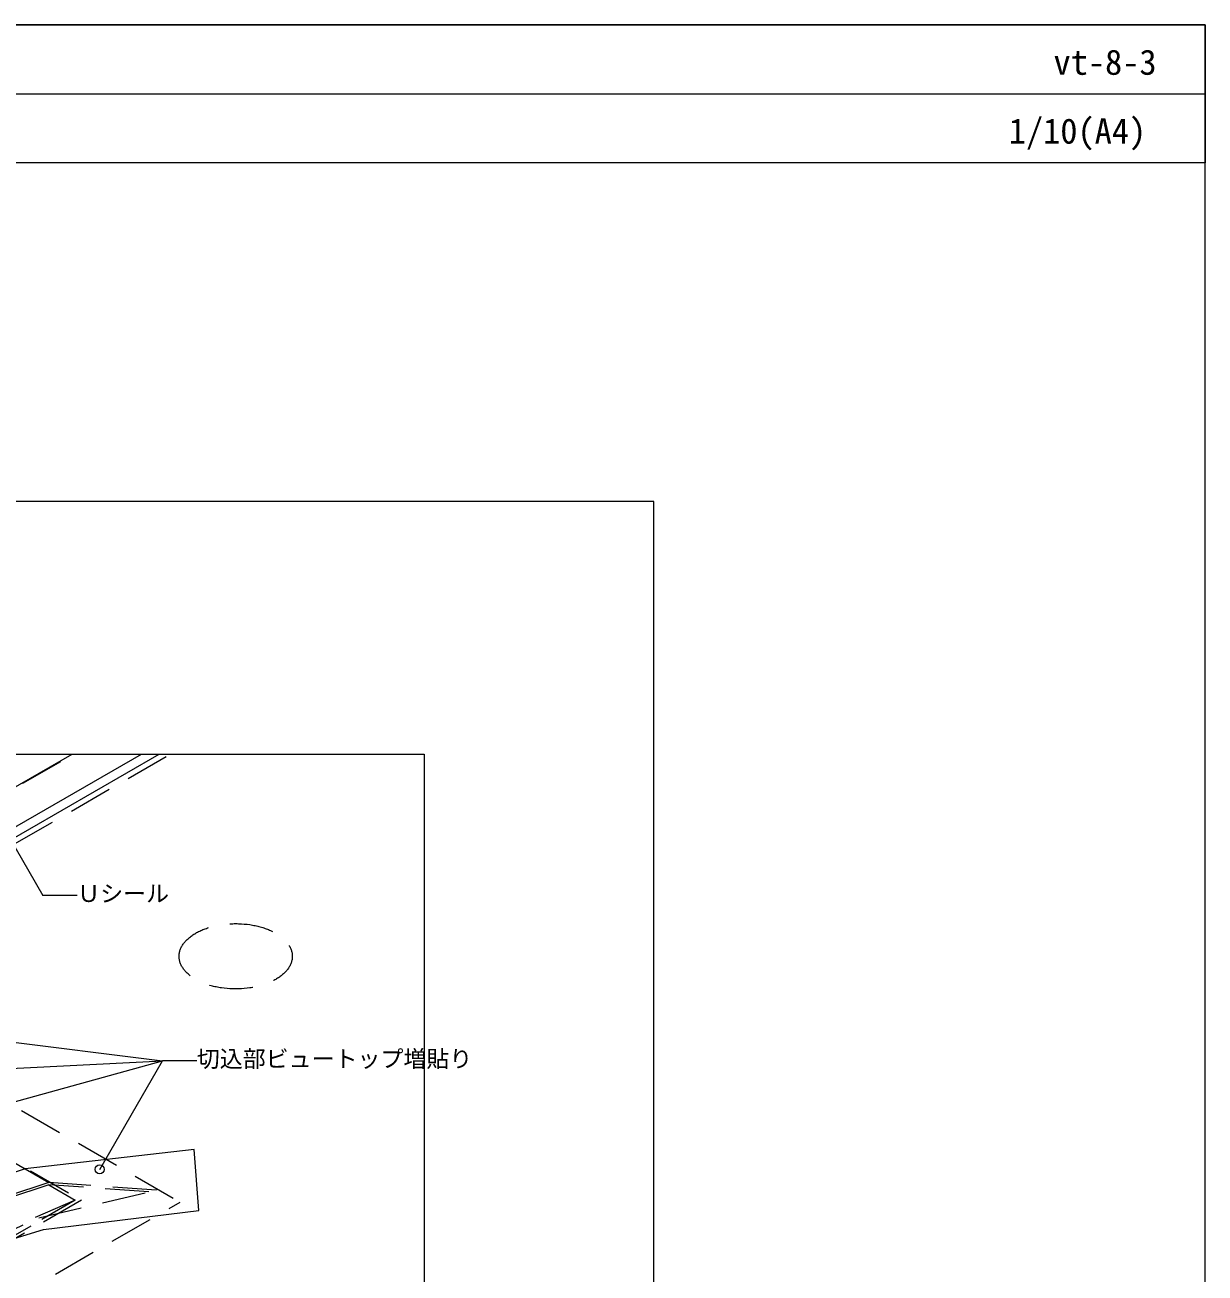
# Model space of a CAD drawing. Units: millimetres, scale not verified. Extents: x -1380 to 1380, y -955 to 955.
# Drawn here: x 352 to 1380, y -132 to 955 of the extents above; entities that cross this region are included whole.
import ezdxf
from ezdxf.enums import TextEntityAlignment as Align

# ---------------------------------------------------------------- set-up
doc = ezdxf.new("R2010")
doc.units = ezdxf.units.MM
doc.header["$LTSCALE"] = 3
doc.linetypes.add('USER1', pattern=[19.05, 12.7, -6.35])
for name, color, linetype, lineweight in [('0-0_0', 7, 'Continuous', 18), ('0-1_WAKU', 7, 'Continuous', 18), ('0-3_BOUSUI', 1, 'Continuous', 18), ('0-4_MOJI', 7, 'Continuous', 18), ('0-7_KANAMONO', 4, 'Continuous', 18)]:
    doc.layers.add(name, color=color, linetype=linetype, lineweight=lineweight)
doc.styles.add('ＭＳ ゴシック', font='')
doc.styles.get('ＭＳ ゴシック').set_extended_font_data('MS Gothic')

msp = doc.modelspace()

# ---------------------------------------------------------------- linework, layer by layer
at = {"layer": '0-0_0'}
msp.add_line((-1380, 895), (1380, 895), dxfattribs=at)
msp.add_lwpolyline([(-900, -660), (900, -660), (900, 540), (-900, 540)], close=True, dxfattribs=at)
at = {"layer": '0-0_0', "lineweight": 9}
msp.add_lwpolyline([(-700, 320), (700, 320), (700, -440), (-700, -440)], close=True, dxfattribs=at)
at = {"layer": '0-1_WAKU'}
for points in [[(1380, 835), (-1380, 835), (-1380, 955), (1380, 955)], [(-1380, -955), (1380, -955), (1380, 955), (-1380, 955)]]:
    msp.add_lwpolyline(points, close=True, dxfattribs=at)
at = {"layer": '0-3_BOUSUI'}
for p, q in [((113.331, 158.321), (393.368, 320)), ((238.863, 195.924), (453.77, 320)), ((244.709, 190.549), (468.925, 320)), ((92.266, 108.841), (352.423, -41.361))]:
    msp.add_line(p, q, dxfattribs=at)
at = {"layer": '0-3_BOUSUI', "linetype": 'USER1'}
for p, q in [((352.423, -41.361), (373.081, -53.288)), ((396.016, -68.529), (337.459, -94.126)), ((324.55, -109.957), (366.959, -85.472))]:
    msp.add_line(p, q, dxfattribs=at)
at = {"layer": '0-3_BOUSUI'}
msp.add_lwpolyline([(184.551, -70.154), (183.176, -118.548), (282.179, -120.472), (368.22, -94.087), (503.484, -77.509), (499.637, -24.42), (352.423, -41.361), (285.317, -64.022)], close=True, dxfattribs=at)
at = {"layer": '0-3_BOUSUI', "linetype": 'USER1'}
for points in [[(218.912, -106.812), (316.252, -106.37), (364.156, -83.854), (466.613, -59.864), (373.081, -53.288), (304.942, -75.353), (216.344, -80.306)], [(460.044, -61.402), (373.081, -55.288), (304.942, -77.353), (216.344, -82.306)], [(373.081, -55.288), (396.016, -68.529), (366.959, -85.472)]]:
    msp.add_lwpolyline(points, dxfattribs=at)
at = {"layer": '0-4_MOJI'}
for p, q in [((337.74, 248.619), (367.7, 196.727)), ((397.7, 196.727), (367.7, 196.727)), ((-111.565, 125.469), (471.855, 52.787)), ((-52.41, 26.634), (471.855, 52.787)), ((71.652, -58.369), (471.855, 52.787)), ((417.26, -41.775), (471.855, 52.787)), ((501.855, 52.787), (471.855, 52.787))]:
    msp.add_line(p, q, dxfattribs=at)
msp.add_circle((417.26, -41.775), 4, dxfattribs=at)
at = {"layer": '0-7_KANAMONO', "linetype": 'USER1'}
for p, q in [((102.992, 151.663), (394.56, 320)), ((145.106, 127.348), (478.788, 320)), ((101.804, 152.348), (484.585, -68.65)), ((60.151, 128.3), (398.51, -67.052)), ((401.313, -68.67), (235.729, -164.27)), ((279.688, -190.185), (487.388, -70.269))]:
    msp.add_line(p, q, dxfattribs=at)
msp.add_ellipse((535.72, 143.798), major_axis=(-49.296, 0), ratio=0.577358, dxfattribs=at)

# ---------------------------------------------------------------- texts
at = {"layer": '0-1_WAKU', "style": 'ＭＳ ゴシック'}
for s, p in [('vt-8-3', (1248.046, 905)), ('1/10(A4)', (1209.061, 845))]:
    msp.add_text(s, height=21.99, dxfattribs=at).set_placement(p, align=Align.BOTTOM_LEFT)
at = {"layer": '0-4_MOJI', "style": 'ＭＳ ゴシック'}
for s, p in [('Ｕシール', (397.7, 186.727)), ('切込部ビュートップ増貼り', (501.855, 42.787))]:
    msp.add_text(s, height=14.66, dxfattribs=at).set_placement(p, align=Align.BOTTOM_LEFT)

doc.saveas('drawing.dxf')
